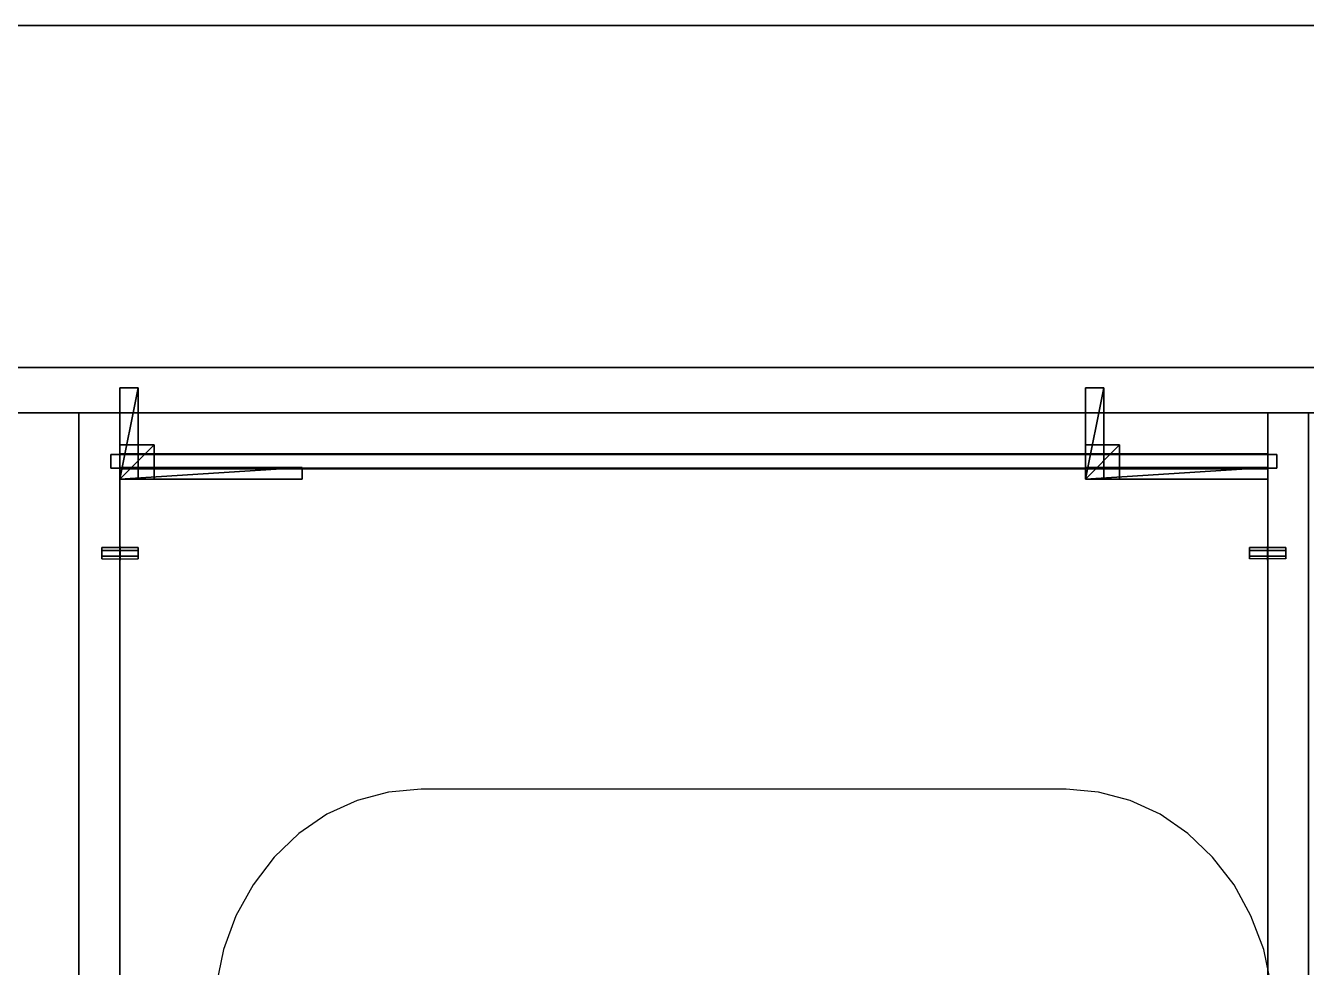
# Model space of a CAD drawing. Extents: x 0 to 4068, y -4475 to 0.
# Drawn here: x 1034 to 1596, y -413 to 0 of the extents above; entities that cross this region are included whole.
import ezdxf

# ---------------------------------------------------------------- set-up
doc = ezdxf.new("R2010")
doc.units = 0
for name, color, linetype in [('LAYER0', 7, 'CONTINUOUS'), ('LAYER11', 7, 'CONTINUOUS'), ('LAYER12', 7, 'CONTINUOUS'), ('LAYER14', 7, 'CONTINUOUS'), ('LAYER15', 7, 'CONTINUOUS'), ('LAYER17', 7, 'CONTINUOUS'), ('LAYER18', 45, 'CONTINUOUS'), ('LAYER19', 45, 'CONTINUOUS'), ('LAYER20', 45, 'CONTINUOUS'), ('LAYER21', 45, 'CONTINUOUS'), ('LAYER22', 45, 'CONTINUOUS'), ('LAYER220', 19, 'CONTINUOUS'), ('LAYER23', 45, 'CONTINUOUS'), ('LAYER24', 2, 'CONTINUOUS'), ('LAYER25', 37, 'CONTINUOUS'), ('LAYER26', 37, 'CONTINUOUS'), ('LAYER27', 37, 'CONTINUOUS'), ('LAYER28', 37, 'CONTINUOUS'), ('LAYER29', 37, 'CONTINUOUS'), ('LAYER3', 7, 'CONTINUOUS'), ('LAYER30', 37, 'CONTINUOUS'), ('LAYER31', 45, 'CONTINUOUS'), ('LAYER32', 45, 'CONTINUOUS'), ('LAYER34', 45, 'CONTINUOUS'), ('LAYER35', 45, 'CONTINUOUS'), ('LAYER36', 45, 'CONTINUOUS'), ('LAYER37', 45, 'CONTINUOUS'), ('LAYER38', 45, 'CONTINUOUS'), ('LAYER39', 45, 'CONTINUOUS'), ('LAYER40', 45, 'CONTINUOUS'), ('LAYER41', 45, 'CONTINUOUS'), ('LAYER42', 45, 'CONTINUOUS'), ('LAYER43', 45, 'CONTINUOUS'), ('LAYER44', 45, 'CONTINUOUS'), ('LAYER46', 45, 'CONTINUOUS'), ('LAYER47', 45, 'CONTINUOUS'), ('LAYER48', 45, 'CONTINUOUS'), ('LAYER49', 45, 'CONTINUOUS'), ('LAYER5', 7, 'CONTINUOUS'), ('LAYER50', 45, 'CONTINUOUS'), ('LAYER52', 45, 'CONTINUOUS'), ('LAYER53', 45, 'CONTINUOUS'), ('LAYER54', 45, 'CONTINUOUS'), ('LAYER55', 254, 'CONTINUOUS'), ('LAYER6', 7, 'CONTINUOUS'), ('LAYER7', 7, 'CONTINUOUS'), ('LAYER9', 7, 'CONTINUOUS')]:
    doc.layers.add(name, color=color, linetype=linetype)

msp = doc.modelspace()

# ---------------------------------------------------------------- linework, layer by layer
at = {"layer": 'LAYER0', "invisible_edges": 1}
for points in [[(4068, 0), (0, -4475), (0, 0), (4068, 0)], [(0, -4475), (4068, 0), (4068, -4475), (0, -4475)]]:
    msp.add_3dface(points, dxfattribs=at)
at = {"layer": 'LAYER11', "invisible_edges": 1}
for points in [[(383, -150, 2415), (2303, 0, 2415), (233, 0, 2415), (383, -150, 2415)], [(2303, 0, 2415), (383, -150, 2415), (2153, -150, 2415), (2303, 0, 2415)]]:
    msp.add_3dface(points, dxfattribs=at)
at = {"layer": 'LAYER12'}
for points, invisible_edges in [([(1192.88, -336.41, 873), (383, -150, 873), (2153, -150, 873), (1192.88, -336.41, 873)], 5), ([(1179.16, -340.1, 873), (383, -150, 873), (1192.88, -336.41, 873), (1179.16, -340.1, 873)], 3), ([(1165.91, -346.17, 873), (383, -150, 873), (1179.16, -340.1, 873), (1165.91, -346.17, 873)], 3), ([(383, -150, 873), (1165.91, -346.17, 873), (383, -793, 873), (383, -150, 873)], 3), ([(403, -170, 927), (383, -150, 927), (2153, -150, 927), (403, -170, 927)], 5), ([(403, -170, 927), (2153, -150, 927), (2133, -170, 927), (403, -170, 927)], 3), ([(1192.88, -336.41, 873), (2153, -150, 873), (1207.31, -335.09, 873), (1192.88, -336.41, 873)], 3), ([(1207.31, -335.09, 873), (2153, -150, 873), (1490.46, -335.09, 873), (1207.31, -335.09, 873)], 3), ([(1490.46, -335.09, 873), (2153, -150, 873), (1504.65, -336.41, 873), (1490.46, -335.09, 873)], 3), ([(1504.65, -336.41, 873), (2153, -150, 873), (1518.61, -340.1, 873), (1504.65, -336.41, 873)], 3), ([(1518.61, -340.1, 873), (2153, -150, 873), (1531.85, -346.17, 873), (1518.61, -340.1, 873)], 3), ([(1531.85, -346.17, 873), (2153, -150, 873), (1543.92, -354.62, 873), (1531.85, -346.17, 873)], 3), ([(1543.92, -354.62, 873), (2153, -150, 873), (1554.8, -364.92, 873), (1543.92, -354.62, 873)], 3), ([(1554.8, -364.92, 873), (2153, -150, 873), (1564.26, -377.06, 873), (1554.8, -364.92, 873)], 3), ([(1564.26, -377.06, 873), (2153, -150, 873), (1571.59, -390.78, 873), (1564.26, -377.06, 873)], 3), ([(1571.59, -390.78, 873), (2153, -150, 873), (1577.27, -405.57, 873), (1571.59, -390.78, 873)], 3), ([(1577.27, -405.57, 873), (2153, -150, 873), (1580.58, -421.14, 873), (1577.27, -405.57, 873)], 3), ([(1580.58, -421.14, 873), (2153, -150, 873), (1581.76, -436.98, 873), (1580.58, -421.14, 873)], 3), ([(1581.76, -581.37, 873), (2153, -150, 873), (1627.02, -1329, 873), (1581.76, -581.37, 873)], 7), ([(1581.76, -436.98, 873), (2153, -150, 873), (1581.76, -581.37, 873), (1581.76, -436.98, 873)], 3), ([(2133, -170, 927), (403, -753, 927), (403, -170, 927), (2133, -170, 927)], 1), ([(403, -753, 927), (2133, -170, 927), (2133, -753, 927), (403, -753, 927)], 1), ([(383, -793, 873), (1165.91, -346.17, 873), (1153.61, -354.62, 873), (383, -793, 873)], 5), ([(383, -793, 873), (1153.61, -354.62, 873), (1142.73, -364.92, 873), (383, -793, 873)], 5), ([(383, -793, 873), (1142.73, -364.92, 873), (1133.5, -377.06, 873), (383, -793, 873)], 5), ([(383, -793, 873), (1133.5, -377.06, 873), (1125.94, -390.78, 873), (383, -793, 873)], 5), ([(383, -793, 873), (1125.94, -390.78, 873), (1120.49, -405.57, 873), (383, -793, 873)], 5), ([(383, -793, 873), (1120.49, -405.57, 873), (1117.18, -421.14, 873), (383, -793, 873)], 5)]:
    msp.add_3dface(points, dxfattribs=dict(at, invisible_edges=invisible_edges))
at = {"layer": 'LAYER14', "invisible_edges": 1}
for points in [[(383, -150, 927), (2153, -150, 873), (383, -150, 873), (383, -150, 927)], [(2153, -150, 873), (383, -150, 927), (2153, -150, 927), (2153, -150, 873)], [(383, -150, 1007), (2153, -150, 927), (383, -150, 927), (383, -150, 1007)], [(2153, -150, 927), (383, -150, 1007), (2153, -150, 1007), (2153, -150, 927)]]:
    msp.add_3dface(points, dxfattribs=at)
at = {"layer": 'LAYER15', "invisible_edges": 1}
for points in [[(403, -170, 947), (2133, -170, 927), (403, -170, 927), (403, -170, 947)], [(2133, -170, 927), (403, -170, 947), (2133, -170, 947), (2133, -170, 927)]]:
    msp.add_3dface(points, dxfattribs=at)
at = {"layer": 'LAYER17'}
for points, invisible_edges in [([(383, -150, 927), (403, -170, 927), (2153, -150, 927), (383, -150, 927)], 3), ([(383, -150, 1007), (403, -170, 1007), (2153, -150, 1007), (383, -150, 1007)], 3), ([(2153, -150, 927), (403, -170, 927), (2133, -170, 927), (2153, -150, 927)], 5), ([(2153, -150, 1007), (403, -170, 1007), (2133, -170, 1007), (2153, -150, 1007)], 5), ([(2133, -753, 947), (403, -170, 947), (403, -753, 947), (2133, -753, 947)], 1), ([(403, -170, 947), (2133, -753, 947), (2133, -170, 947), (403, -170, 947)], 1)]:
    msp.add_3dface(points, dxfattribs=dict(at, invisible_edges=invisible_edges))
at = {"layer": 'LAYER18', "invisible_edges": 1}
for points in [[(1075, -170, 752.5), (1579, -170, 872.5), (1579, -170, 752.5), (1075, -170, 752.5)], [(1579, -170, 872.5), (1075, -170, 752.5), (1075, -170, 872.5), (1579, -170, 872.5)]]:
    msp.add_3dface(points, dxfattribs=at)
at = {"layer": 'LAYER19', "invisible_edges": 1}
for points in [[(1579, -188, 752.5), (1579, -170, 872.5), (1579, -188, 872.5), (1579, -188, 752.5)], [(1579, -170, 872.5), (1579, -188, 752.5), (1579, -170, 752.5), (1579, -170, 872.5)]]:
    msp.add_3dface(points, dxfattribs=at)
at = {"layer": 'LAYER20', "invisible_edges": 1}
for points in [[(1075, -188, 872.5), (1579, -170, 872.5), (1075, -170, 872.5), (1075, -188, 872.5)], [(1579, -170, 872.5), (1075, -188, 872.5), (1579, -188, 872.5), (1579, -170, 872.5)]]:
    msp.add_3dface(points, dxfattribs=at)
at = {"layer": 'LAYER21', "invisible_edges": 1}
for points in [[(1075, -170, 752.5), (1075, -188, 872.5), (1075, -170, 872.5), (1075, -170, 752.5)], [(1075, -188, 872.5), (1075, -170, 752.5), (1075, -188, 752.5), (1075, -188, 872.5)]]:
    msp.add_3dface(points, dxfattribs=at)
at = {"layer": 'LAYER22', "invisible_edges": 1}
for points in [[(1579, -188, 752.5), (1075, -170, 752.5), (1579, -170, 752.5), (1579, -188, 752.5)], [(1075, -170, 752.5), (1579, -188, 752.5), (1075, -188, 752.5), (1075, -170, 752.5)]]:
    msp.add_3dface(points, dxfattribs=at)
at = {"layer": 'LAYER220', "invisible_edges": 1}
for points in [[(2133, -170, 1007), (403, -170, 927), (2133, -170, 927), (2133, -170, 1007)], [(403, -170, 927), (2133, -170, 1007), (403, -170, 1007), (403, -170, 927)]]:
    msp.add_3dface(points, dxfattribs=at)
at = {"layer": 'LAYER23', "invisible_edges": 1}
for points in [[(1075, -188, 872.5), (1579, -188, 752.5), (1579, -188, 872.5), (1075, -188, 872.5)], [(1579, -188, 752.5), (1075, -188, 872.5), (1075, -188, 752.5), (1579, -188, 752.5)]]:
    msp.add_3dface(points, dxfattribs=at)
at = {"layer": 'LAYER24'}
for points in [[(1083, -199, 832), (1083, -159, 832), (1075, -199, 832), (1083, -199, 832)], [(1075, -199, 832), (1083, -159, 832), (1075, -159, 832), (1075, -199, 832)], [(1075, -199, 832), (1075, -159, 832), (1075, -199, 824), (1075, -199, 832)], [(1075, -199, 824), (1075, -159, 832), (1075, -159, 824), (1075, -199, 824)], [(1083, -199, 824), (1075, -199, 824), (1083, -159, 824), (1083, -199, 824)], [(1083, -159, 824), (1075, -199, 824), (1075, -159, 824), (1083, -159, 824)], [(1083, -159, 824), (1075, -159, 824), (1083, -159, 832), (1083, -159, 824)], [(1083, -159, 832), (1075, -159, 824), (1075, -159, 832), (1083, -159, 832)], [(1083, -199, 824), (1083, -159, 824), (1083, -199, 832), (1083, -199, 824)], [(1083, -199, 832), (1083, -159, 824), (1083, -159, 832), (1083, -199, 832)], [(1507, -199, 832), (1507, -159, 832), (1499, -199, 832), (1507, -199, 832)], [(1499, -199, 832), (1507, -159, 832), (1499, -159, 832), (1499, -199, 832)], [(1499, -199, 832), (1499, -159, 832), (1499, -199, 824), (1499, -199, 832)], [(1499, -199, 824), (1499, -159, 832), (1499, -159, 824), (1499, -199, 824)], [(1507, -199, 824), (1499, -199, 824), (1507, -159, 824), (1507, -199, 824)], [(1507, -159, 824), (1499, -199, 824), (1499, -159, 824), (1507, -159, 824)], [(1507, -159, 824), (1499, -159, 824), (1507, -159, 832), (1507, -159, 824)], [(1507, -159, 832), (1499, -159, 824), (1499, -159, 832), (1507, -159, 832)], [(1507, -199, 824), (1507, -159, 824), (1507, -199, 832), (1507, -199, 824)], [(1507, -199, 832), (1507, -159, 824), (1507, -159, 832), (1507, -199, 832)], [(1090, -199, 832), (1090, -184, 832), (1075, -199, 832), (1090, -199, 832)], [(1075, -199, 832), (1090, -184, 832), (1075, -184, 832), (1075, -199, 832)], [(1075, -199, 832), (1075, -184, 832), (1075, -199, 817), (1075, -199, 832)], [(1075, -199, 817), (1075, -184, 832), (1075, -184, 817), (1075, -199, 817)], [(1090, -199, 817), (1075, -199, 817), (1090, -184, 817), (1090, -199, 817)], [(1090, -184, 817), (1075, -199, 817), (1075, -184, 817), (1090, -184, 817)], [(1090, -184, 817), (1075, -184, 817), (1090, -184, 832), (1090, -184, 817)], [(1090, -184, 832), (1075, -184, 817), (1075, -184, 832), (1090, -184, 832)], [(1090, -199, 832), (1090, -184, 832), (1075, -199, 832), (1090, -199, 832)], [(1075, -199, 832), (1090, -184, 832), (1075, -184, 832), (1075, -199, 832)], [(1075, -199, 832), (1075, -184, 832), (1075, -199, 817), (1075, -199, 832)], [(1075, -199, 817), (1075, -184, 832), (1075, -184, 817), (1075, -199, 817)], [(1090, -199, 817), (1075, -199, 817), (1090, -184, 817), (1090, -199, 817)], [(1090, -184, 817), (1075, -199, 817), (1075, -184, 817), (1090, -184, 817)], [(1090, -184, 817), (1075, -184, 817), (1090, -184, 832), (1090, -184, 817)], [(1090, -184, 832), (1075, -184, 817), (1075, -184, 832), (1090, -184, 832)], [(1090, -199, 832), (1090, -184, 832), (1075, -199, 832), (1090, -199, 832)], [(1075, -199, 832), (1090, -184, 832), (1075, -184, 832), (1075, -199, 832)], [(1075, -199, 832), (1075, -184, 832), (1075, -199, 817), (1075, -199, 832)], [(1075, -199, 817), (1075, -184, 832), (1075, -184, 817), (1075, -199, 817)], [(1090, -199, 817), (1075, -199, 817), (1090, -184, 817), (1090, -199, 817)], [(1090, -184, 817), (1075, -199, 817), (1075, -184, 817), (1090, -184, 817)], [(1090, -184, 817), (1075, -184, 817), (1090, -184, 832), (1090, -184, 817)], [(1090, -184, 832), (1075, -184, 817), (1075, -184, 832), (1090, -184, 832)], [(1090, -199, 832), (1090, -184, 832), (1075, -199, 832), (1090, -199, 832)], [(1075, -199, 832), (1090, -184, 832), (1075, -184, 832), (1075, -199, 832)], [(1075, -199, 832), (1075, -184, 832), (1075, -199, 817), (1075, -199, 832)], [(1075, -199, 817), (1075, -184, 832), (1075, -184, 817), (1075, -199, 817)], [(1090, -199, 817), (1075, -199, 817), (1090, -184, 817), (1090, -199, 817)], [(1090, -184, 817), (1075, -199, 817), (1075, -184, 817), (1090, -184, 817)], [(1090, -184, 817), (1075, -184, 817), (1090, -184, 832), (1090, -184, 817)], [(1090, -184, 832), (1075, -184, 817), (1075, -184, 832), (1090, -184, 832)], [(1090, -199, 817), (1090, -184, 817), (1090, -199, 832), (1090, -199, 817)], [(1090, -199, 832), (1090, -184, 817), (1090, -184, 832), (1090, -199, 832)], [(1090, -199, 817), (1090, -184, 817), (1090, -199, 832), (1090, -199, 817)], [(1090, -199, 832), (1090, -184, 817), (1090, -184, 832), (1090, -199, 832)], [(1090, -199, 817), (1090, -184, 817), (1090, -199, 832), (1090, -199, 817)], [(1090, -199, 832), (1090, -184, 817), (1090, -184, 832), (1090, -199, 832)], [(1090, -199, 817), (1090, -184, 817), (1090, -199, 832), (1090, -199, 817)], [(1090, -199, 832), (1090, -184, 817), (1090, -184, 832), (1090, -199, 832)], [(1514, -199, 832), (1514, -184, 832), (1499, -199, 832), (1514, -199, 832)], [(1499, -199, 832), (1514, -184, 832), (1499, -184, 832), (1499, -199, 832)], [(1499, -199, 832), (1499, -184, 832), (1499, -199, 817), (1499, -199, 832)], [(1499, -199, 817), (1499, -184, 832), (1499, -184, 817), (1499, -199, 817)], [(1514, -199, 817), (1499, -199, 817), (1514, -184, 817), (1514, -199, 817)], [(1514, -184, 817), (1499, -199, 817), (1499, -184, 817), (1514, -184, 817)], [(1514, -184, 817), (1499, -184, 817), (1514, -184, 832), (1514, -184, 817)], [(1514, -184, 832), (1499, -184, 817), (1499, -184, 832), (1514, -184, 832)], [(1514, -199, 832), (1514, -184, 832), (1499, -199, 832), (1514, -199, 832)], [(1499, -199, 832), (1514, -184, 832), (1499, -184, 832), (1499, -199, 832)], [(1499, -199, 832), (1499, -184, 832), (1499, -199, 817), (1499, -199, 832)], [(1499, -199, 817), (1499, -184, 832), (1499, -184, 817), (1499, -199, 817)], [(1514, -199, 817), (1499, -199, 817), (1514, -184, 817), (1514, -199, 817)], [(1514, -184, 817), (1499, -199, 817), (1499, -184, 817), (1514, -184, 817)], [(1514, -184, 817), (1499, -184, 817), (1514, -184, 832), (1514, -184, 817)], [(1514, -184, 832), (1499, -184, 817), (1499, -184, 832), (1514, -184, 832)], [(1514, -199, 832), (1514, -184, 832), (1499, -199, 832), (1514, -199, 832)], [(1499, -199, 832), (1514, -184, 832), (1499, -184, 832), (1499, -199, 832)], [(1499, -199, 832), (1499, -184, 832), (1499, -199, 817), (1499, -199, 832)], [(1499, -199, 817), (1499, -184, 832), (1499, -184, 817), (1499, -199, 817)], [(1514, -199, 817), (1499, -199, 817), (1514, -184, 817), (1514, -199, 817)], [(1514, -184, 817), (1499, -199, 817), (1499, -184, 817), (1514, -184, 817)], [(1514, -184, 817), (1499, -184, 817), (1514, -184, 832), (1514, -184, 817)], [(1514, -184, 832), (1499, -184, 817), (1499, -184, 832), (1514, -184, 832)], [(1514, -199, 832), (1514, -184, 832), (1499, -199, 832), (1514, -199, 832)], [(1499, -199, 832), (1514, -184, 832), (1499, -184, 832), (1499, -199, 832)], [(1499, -199, 832), (1499, -184, 832), (1499, -199, 817), (1499, -199, 832)], [(1499, -199, 817), (1499, -184, 832), (1499, -184, 817), (1499, -199, 817)], [(1514, -199, 817), (1499, -199, 817), (1514, -184, 817), (1514, -199, 817)], [(1514, -184, 817), (1499, -199, 817), (1499, -184, 817), (1514, -184, 817)], [(1514, -184, 817), (1499, -184, 817), (1514, -184, 832), (1514, -184, 817)], [(1514, -184, 832), (1499, -184, 817), (1499, -184, 832), (1514, -184, 832)], [(1514, -199, 817), (1514, -184, 817), (1514, -199, 832), (1514, -199, 817)], [(1514, -199, 832), (1514, -184, 817), (1514, -184, 832), (1514, -199, 832)], [(1514, -199, 817), (1514, -184, 817), (1514, -199, 832), (1514, -199, 817)], [(1514, -199, 832), (1514, -184, 817), (1514, -184, 832), (1514, -199, 832)], [(1514, -199, 817), (1514, -184, 817), (1514, -199, 832), (1514, -199, 817)], [(1514, -199, 832), (1514, -184, 817), (1514, -184, 832), (1514, -199, 832)], [(1514, -199, 817), (1514, -184, 817), (1514, -199, 832), (1514, -199, 817)], [(1514, -199, 832), (1514, -184, 817), (1514, -184, 832), (1514, -199, 832)], [(1155, -199, 832), (1155, -194, 832), (1075, -199, 832), (1155, -199, 832)], [(1075, -199, 832), (1155, -194, 832), (1075, -194, 832), (1075, -199, 832)], [(1075, -199, 832), (1075, -194, 832), (1075, -199, 809), (1075, -199, 832)], [(1075, -199, 809), (1075, -194, 832), (1075, -194, 809), (1075, -199, 809)], [(1155, -199, 809), (1075, -199, 809), (1155, -194, 809), (1155, -199, 809)], [(1155, -194, 809), (1075, -199, 809), (1075, -194, 809), (1155, -194, 809)], [(1155, -194, 809), (1075, -194, 809), (1155, -194, 832), (1155, -194, 809)], [(1155, -194, 832), (1075, -194, 809), (1075, -194, 832), (1155, -194, 832)], [(1155, -199, 832), (1155, -194, 832), (1075, -199, 832), (1155, -199, 832)], [(1075, -199, 832), (1155, -194, 832), (1075, -194, 832), (1075, -199, 832)], [(1075, -199, 832), (1075, -194, 832), (1075, -199, 816), (1075, -199, 832)], [(1075, -199, 816), (1075, -194, 832), (1075, -194, 816), (1075, -199, 816)], [(1155, -199, 816), (1075, -199, 816), (1155, -194, 816), (1155, -199, 816)], [(1155, -194, 816), (1075, -199, 816), (1075, -194, 816), (1155, -194, 816)], [(1155, -194, 816), (1075, -194, 816), (1155, -194, 832), (1155, -194, 816)], [(1155, -194, 832), (1075, -194, 816), (1075, -194, 832), (1155, -194, 832)], [(1155, -199, 809), (1155, -194, 809), (1155, -199, 832), (1155, -199, 809)], [(1155, -199, 832), (1155, -194, 809), (1155, -194, 832), (1155, -199, 832)], [(1155, -199, 816), (1155, -194, 816), (1155, -199, 832), (1155, -199, 816)], [(1155, -199, 832), (1155, -194, 816), (1155, -194, 832), (1155, -199, 832)], [(1579, -199, 832), (1579, -194, 832), (1499, -199, 832), (1579, -199, 832)], [(1499, -199, 832), (1579, -194, 832), (1499, -194, 832), (1499, -199, 832)], [(1499, -199, 832), (1499, -194, 832), (1499, -199, 809), (1499, -199, 832)], [(1499, -199, 809), (1499, -194, 832), (1499, -194, 809), (1499, -199, 809)], [(1579, -199, 809), (1499, -199, 809), (1579, -194, 809), (1579, -199, 809)], [(1579, -194, 809), (1499, -199, 809), (1499, -194, 809), (1579, -194, 809)], [(1579, -194, 809), (1499, -194, 809), (1579, -194, 832), (1579, -194, 809)], [(1579, -194, 832), (1499, -194, 809), (1499, -194, 832), (1579, -194, 832)], [(1579, -199, 832), (1579, -194, 832), (1499, -199, 832), (1579, -199, 832)], [(1499, -199, 832), (1579, -194, 832), (1499, -194, 832), (1499, -199, 832)], [(1499, -199, 832), (1499, -194, 832), (1499, -199, 816), (1499, -199, 832)], [(1499, -199, 816), (1499, -194, 832), (1499, -194, 816), (1499, -199, 816)], [(1579, -199, 816), (1499, -199, 816), (1579, -194, 816), (1579, -199, 816)], [(1579, -194, 816), (1499, -199, 816), (1499, -194, 816), (1579, -194, 816)], [(1579, -194, 816), (1499, -194, 816), (1579, -194, 832), (1579, -194, 816)], [(1579, -194, 832), (1499, -194, 816), (1499, -194, 832), (1579, -194, 832)], [(1579, -199, 809), (1579, -194, 809), (1579, -199, 832), (1579, -199, 809)], [(1579, -199, 832), (1579, -194, 809), (1579, -194, 832), (1579, -199, 832)], [(1579, -199, 816), (1579, -194, 816), (1579, -199, 832), (1579, -199, 816)], [(1579, -199, 832), (1579, -194, 816), (1579, -194, 832), (1579, -199, 832)], [(1155, -199, 832), (1075, -199, 832), (1155, -199, 809), (1155, -199, 832)], [(1155, -199, 809), (1075, -199, 832), (1075, -199, 809), (1155, -199, 809)], [(1090, -199, 832), (1075, -199, 832), (1090, -199, 817), (1090, -199, 832)], [(1090, -199, 817), (1075, -199, 832), (1075, -199, 817), (1090, -199, 817)], [(1090, -199, 832), (1075, -199, 832), (1090, -199, 817), (1090, -199, 832)], [(1090, -199, 817), (1075, -199, 832), (1075, -199, 817), (1090, -199, 817)], [(1090, -199, 832), (1075, -199, 832), (1090, -199, 817), (1090, -199, 832)], [(1090, -199, 817), (1075, -199, 832), (1075, -199, 817), (1090, -199, 817)], [(1090, -199, 832), (1075, -199, 832), (1090, -199, 817), (1090, -199, 832)], [(1090, -199, 817), (1075, -199, 832), (1075, -199, 817), (1090, -199, 817)], [(1083, -199, 832), (1075, -199, 832), (1083, -199, 824), (1083, -199, 832)], [(1083, -199, 824), (1075, -199, 832), (1075, -199, 824), (1083, -199, 824)], [(1155, -199, 832), (1075, -199, 832), (1155, -199, 816), (1155, -199, 832)], [(1155, -199, 816), (1075, -199, 832), (1075, -199, 816), (1155, -199, 816)], [(1579, -199, 832), (1499, -199, 832), (1579, -199, 809), (1579, -199, 832)], [(1579, -199, 809), (1499, -199, 832), (1499, -199, 809), (1579, -199, 809)], [(1514, -199, 832), (1499, -199, 832), (1514, -199, 817), (1514, -199, 832)], [(1514, -199, 817), (1499, -199, 832), (1499, -199, 817), (1514, -199, 817)], [(1514, -199, 832), (1499, -199, 832), (1514, -199, 817), (1514, -199, 832)], [(1514, -199, 817), (1499, -199, 832), (1499, -199, 817), (1514, -199, 817)], [(1514, -199, 832), (1499, -199, 832), (1514, -199, 817), (1514, -199, 832)], [(1514, -199, 817), (1499, -199, 832), (1499, -199, 817), (1514, -199, 817)], [(1514, -199, 832), (1499, -199, 832), (1514, -199, 817), (1514, -199, 832)], [(1514, -199, 817), (1499, -199, 832), (1499, -199, 817), (1514, -199, 817)], [(1507, -199, 832), (1499, -199, 832), (1507, -199, 824), (1507, -199, 832)], [(1507, -199, 824), (1499, -199, 832), (1499, -199, 824), (1507, -199, 824)], [(1579, -199, 832), (1499, -199, 832), (1579, -199, 816), (1579, -199, 832)], [(1579, -199, 816), (1499, -199, 832), (1499, -199, 816), (1579, -199, 816)]]:
    msp.add_3dface(points, dxfattribs=at)
at = {"layer": 'LAYER25', "invisible_edges": 1}
for points in [[(1075, -199, 809), (1155, -199, 832), (1075, -199, 832), (1075, -199, 809)], [(1155, -199, 832), (1075, -199, 809), (1155, -199, 809), (1155, -199, 832)], [(1499, -199, 809), (1579, -199, 832), (1499, -199, 832), (1499, -199, 809)], [(1579, -199, 832), (1499, -199, 809), (1579, -199, 809), (1579, -199, 832)]]:
    msp.add_3dface(points, dxfattribs=at)
at = {"layer": 'LAYER26', "invisible_edges": 1}
for points in [[(1075, -194, 832), (1155, -199, 832), (1155, -194, 832), (1075, -194, 832)], [(1155, -199, 832), (1075, -194, 832), (1075, -199, 832), (1155, -199, 832)], [(1499, -194, 832), (1579, -199, 832), (1579, -194, 832), (1499, -194, 832)], [(1579, -199, 832), (1499, -194, 832), (1499, -199, 832), (1579, -199, 832)]]:
    msp.add_3dface(points, dxfattribs=at)
at = {"layer": 'LAYER27', "invisible_edges": 1}
for points in [[(1155, -194, 809), (1155, -199, 832), (1155, -199, 809), (1155, -194, 809)], [(1155, -199, 832), (1155, -194, 809), (1155, -194, 832), (1155, -199, 832)], [(1579, -194, 809), (1579, -199, 832), (1579, -199, 809), (1579, -194, 809)], [(1579, -199, 832), (1579, -194, 809), (1579, -194, 832), (1579, -199, 832)]]:
    msp.add_3dface(points, dxfattribs=at)
at = {"layer": 'LAYER28', "invisible_edges": 1}
for points in [[(1075, -199, 809), (1155, -194, 809), (1155, -199, 809), (1075, -199, 809)], [(1155, -194, 809), (1075, -199, 809), (1075, -194, 809), (1155, -194, 809)], [(1499, -199, 809), (1579, -194, 809), (1579, -199, 809), (1499, -199, 809)], [(1579, -194, 809), (1499, -199, 809), (1499, -194, 809), (1579, -194, 809)]]:
    msp.add_3dface(points, dxfattribs=at)
at = {"layer": 'LAYER29', "invisible_edges": 1}
for points in [[(1075, -194, 832), (1075, -199, 809), (1075, -199, 832), (1075, -194, 832)], [(1075, -199, 809), (1075, -194, 832), (1075, -194, 809), (1075, -199, 809)], [(1499, -194, 832), (1499, -199, 809), (1499, -199, 832), (1499, -194, 832)], [(1499, -199, 809), (1499, -194, 832), (1499, -194, 809), (1499, -199, 809)]]:
    msp.add_3dface(points, dxfattribs=at)
at = {"layer": 'LAYER3', "invisible_edges": 1}
for points in [[(0, 0, 5), (4068, 0), (0, 0), (0, 0, 5)], [(4068, 0), (0, 0, 5), (4068, 0, 5), (4068, 0)]]:
    msp.add_3dface(points, dxfattribs=at)
at = {"layer": 'LAYER30', "invisible_edges": 1}
for points in [[(1155, -194, 809), (1075, -194, 832), (1155, -194, 832), (1155, -194, 809)], [(1075, -194, 832), (1155, -194, 809), (1075, -194, 809), (1075, -194, 832)], [(1579, -194, 809), (1499, -194, 832), (1579, -194, 832), (1579, -194, 809)], [(1499, -194, 832), (1579, -194, 809), (1499, -194, 809), (1499, -194, 832)]]:
    msp.add_3dface(points, dxfattribs=at)
at = {"layer": 'LAYER31', "invisible_edges": 1}
for points in [[(1579, -170, 154), (1075, -783, 154), (1075, -170, 154), (1579, -170, 154)], [(1075, -783, 154), (1579, -170, 154), (1579, -783, 154), (1075, -783, 154)]]:
    msp.add_3dface(points, dxfattribs=at)
at = {"layer": 'LAYER32', "invisible_edges": 1}
for points in [[(1075, -170, 172), (1075, -783, 154), (1075, -783, 172), (1075, -170, 172)], [(1075, -783, 154), (1075, -170, 172), (1075, -170, 154), (1075, -783, 154)]]:
    msp.add_3dface(points, dxfattribs=at)
at = {"layer": 'LAYER34', "invisible_edges": 1}
for points in [[(1579, -170, 154), (1579, -783, 172), (1579, -783, 154), (1579, -170, 154)], [(1579, -783, 172), (1579, -170, 154), (1579, -170, 172), (1579, -783, 172)]]:
    msp.add_3dface(points, dxfattribs=at)
at = {"layer": 'LAYER35', "invisible_edges": 1}
for points in [[(1075, -170, 172), (1579, -170, 154), (1075, -170, 154), (1075, -170, 172)], [(1579, -170, 154), (1075, -170, 172), (1579, -170, 172), (1579, -170, 154)]]:
    msp.add_3dface(points, dxfattribs=at)
at = {"layer": 'LAYER36', "invisible_edges": 1}
for points in [[(1579, -783, 172), (1075, -170, 172), (1075, -783, 172), (1579, -783, 172)], [(1075, -170, 172), (1579, -783, 172), (1579, -170, 172), (1075, -170, 172)]]:
    msp.add_3dface(points, dxfattribs=at)
at = {"layer": 'LAYER37', "invisible_edges": 1}
for points in [[(1071, -188.3, 168), (1583, -188.3, 872.5), (1583, -188.3, 168), (1071, -188.3, 168)], [(1583, -188.3, 872.5), (1071, -188.3, 168), (1071, -188.3, 872.5), (1583, -188.3, 872.5)]]:
    msp.add_3dface(points, dxfattribs=at)
at = {"layer": 'LAYER38', "invisible_edges": 1}
for points in [[(1583, -194.3, 168), (1583, -188.3, 872.5), (1583, -194.3, 872.5), (1583, -194.3, 168)], [(1583, -188.3, 872.5), (1583, -194.3, 168), (1583, -188.3, 168), (1583, -188.3, 872.5)]]:
    msp.add_3dface(points, dxfattribs=at)
at = {"layer": 'LAYER39', "invisible_edges": 1}
for points in [[(1071, -194.3, 872.5), (1583, -188.3, 872.5), (1071, -188.3, 872.5), (1071, -194.3, 872.5)], [(1583, -188.3, 872.5), (1071, -194.3, 872.5), (1583, -194.3, 872.5), (1583, -188.3, 872.5)]]:
    msp.add_3dface(points, dxfattribs=at)
at = {"layer": 'LAYER40', "invisible_edges": 1}
for points in [[(1071, -188.3, 168), (1071, -194.3, 872.5), (1071, -188.3, 872.5), (1071, -188.3, 168)], [(1071, -194.3, 872.5), (1071, -188.3, 168), (1071, -194.3, 168), (1071, -194.3, 872.5)]]:
    msp.add_3dface(points, dxfattribs=at)
at = {"layer": 'LAYER41', "invisible_edges": 1}
for points in [[(1583, -194.3, 168), (1071, -188.3, 168), (1583, -188.3, 168), (1583, -194.3, 168)], [(1071, -188.3, 168), (1583, -194.3, 168), (1071, -194.3, 168), (1071, -188.3, 168)]]:
    msp.add_3dface(points, dxfattribs=at)
at = {"layer": 'LAYER42', "invisible_edges": 1}
for points in [[(1071, -194.3, 872.5), (1583, -194.3, 168), (1583, -194.3, 872.5), (1071, -194.3, 872.5)], [(1583, -194.3, 168), (1071, -194.3, 872.5), (1071, -194.3, 168), (1583, -194.3, 168)]]:
    msp.add_3dface(points, dxfattribs=at)
at = {"layer": 'LAYER43', "invisible_edges": 1}
for points in [[(1075, -170, 873), (1075, -783, 153), (1075, -170, 153), (1075, -170, 873)], [(1075, -783, 153), (1075, -170, 873), (1075, -783, 873), (1075, -783, 153)], [(1579, -170, 153), (1579, -783, 873), (1579, -170, 873), (1579, -170, 153)], [(1579, -783, 873), (1579, -170, 153), (1579, -783, 153), (1579, -783, 873)]]:
    msp.add_3dface(points, dxfattribs=at)
at = {"layer": 'LAYER44', "invisible_edges": 1}
for points in [[(1057, -170, 153), (1075, -783, 153), (1057, -783, 153), (1057, -170, 153)], [(1075, -783, 153), (1057, -170, 153), (1075, -170, 153), (1075, -783, 153)], [(1579, -170, 153), (1597, -783, 153), (1579, -783, 153), (1579, -170, 153)], [(1597, -783, 153), (1579, -170, 153), (1597, -170, 153), (1597, -783, 153)]]:
    msp.add_3dface(points, dxfattribs=at)
at = {"layer": 'LAYER46', "invisible_edges": 1}
for points in [[(1075, -170, 873), (1057, -783, 873), (1075, -783, 873), (1075, -170, 873)], [(1057, -783, 873), (1075, -170, 873), (1057, -170, 873), (1057, -783, 873)], [(1597, -170, 873), (1579, -783, 873), (1597, -783, 873), (1597, -170, 873)], [(1579, -783, 873), (1597, -170, 873), (1579, -170, 873), (1579, -783, 873)]]:
    msp.add_3dface(points, dxfattribs=at)
at = {"layer": 'LAYER47', "invisible_edges": 1}
for points in [[(1057, -170, 153), (1075, -170, 873), (1075, -170, 153), (1057, -170, 153)], [(1075, -170, 873), (1057, -170, 153), (1057, -170, 873), (1075, -170, 873)], [(1597, -170, 873), (1579, -170, 153), (1579, -170, 873), (1597, -170, 873)], [(1579, -170, 153), (1597, -170, 873), (1597, -170, 153), (1579, -170, 153)]]:
    msp.add_3dface(points, dxfattribs=at)
at = {"layer": 'LAYER48', "invisible_edges": 1}
for points in [[(1057, -783, 873), (1057, -170, 153), (1057, -783, 153), (1057, -783, 873)], [(1057, -170, 153), (1057, -783, 873), (1057, -170, 873), (1057, -170, 153)]]:
    msp.add_3dface(points, dxfattribs=at)
at = {"layer": 'LAYER49', "invisible_edges": 1}
for points in [[(1579, -194.6, 504), (1075, -763, 504), (1075, -194.6, 504), (1579, -194.6, 504)], [(1075, -763, 504), (1579, -194.6, 504), (1579, -763, 504), (1075, -763, 504)]]:
    msp.add_3dface(points, dxfattribs=at)
at = {"layer": 'LAYER5', "invisible_edges": 1}
for points in [[(4068, -4475, 5), (0, 0, 5), (0, -4475, 5), (4068, -4475, 5)], [(0, 0, 5), (4068, -4475, 5), (4068, 0, 5), (0, 0, 5)]]:
    msp.add_3dface(points, dxfattribs=at)
at = {"layer": 'LAYER50', "invisible_edges": 1}
for points in [[(1075, -194.6, 522), (1075, -763, 504), (1075, -763, 522), (1075, -194.6, 522)], [(1075, -763, 504), (1075, -194.6, 522), (1075, -194.6, 504), (1075, -763, 504)]]:
    msp.add_3dface(points, dxfattribs=at)
at = {"layer": 'LAYER52', "invisible_edges": 1}
for points in [[(1579, -194.6, 504), (1579, -763, 522), (1579, -763, 504), (1579, -194.6, 504)], [(1579, -763, 522), (1579, -194.6, 504), (1579, -194.6, 522), (1579, -763, 522)]]:
    msp.add_3dface(points, dxfattribs=at)
at = {"layer": 'LAYER53', "invisible_edges": 1}
for points in [[(1075, -194.6, 522), (1579, -194.6, 504), (1075, -194.6, 504), (1075, -194.6, 522)], [(1579, -194.6, 504), (1075, -194.6, 522), (1579, -194.6, 522), (1579, -194.6, 504)]]:
    msp.add_3dface(points, dxfattribs=at)
at = {"layer": 'LAYER54', "invisible_edges": 1}
for points in [[(1579, -763, 522), (1075, -194.6, 522), (1075, -763, 522), (1579, -763, 522)], [(1075, -194.6, 522), (1579, -763, 522), (1579, -194.6, 522), (1075, -194.6, 522)]]:
    msp.add_3dface(points, dxfattribs=at)
at = {"layer": 'LAYER55'}
for points in [[(1067, -234.1, 501.5), (1067, -229.1, 501.5), (1067, -230.35, 503.665), (1067, -232.85, 503.665)], [(1067, -234.1, 501.5), (1067, -232.85, 499.335), (1067, -230.35, 499.335), (1067, -229.1, 501.5)], [(1074.95, -228.6, 501.5), (1074.95, -234.6, 501.5), (1074.95, -233.1, 504.098), (1074.95, -230.1, 504.098)], [(1074.95, -228.6, 501.5), (1074.95, -234.6, 501.5), (1074.95, -233.1, 498.902), (1074.95, -230.1, 498.902)], [(1075.05, -228.6, 501.5), (1075.05, -234.6, 501.5), (1075.05, -233.1, 504.098), (1075.05, -230.1, 504.098)], [(1075.05, -228.6, 501.5), (1075.05, -234.6, 501.5), (1075.05, -233.1, 498.902), (1075.05, -230.1, 498.902)], [(1083, -234.1, 501.5), (1083, -229.1, 501.5), (1083, -230.35, 503.665), (1083, -232.85, 503.665)], [(1083, -234.1, 501.5), (1083, -232.85, 499.335), (1083, -230.35, 499.335), (1083, -229.1, 501.5)], [(1571, -234.1, 501.5), (1571, -229.1, 501.5), (1571, -230.35, 503.665), (1571, -232.85, 503.665)], [(1571, -234.1, 501.5), (1571, -232.85, 499.335), (1571, -230.35, 499.335), (1571, -229.1, 501.5)], [(1578.95, -228.6, 501.5), (1578.95, -234.6, 501.5), (1578.95, -233.1, 504.098), (1578.95, -230.1, 504.098)], [(1578.95, -228.6, 501.5), (1578.95, -234.6, 501.5), (1578.95, -233.1, 498.902), (1578.95, -230.1, 498.902)], [(1579.05, -228.6, 501.5), (1579.05, -234.6, 501.5), (1579.05, -233.1, 504.098), (1579.05, -230.1, 504.098)], [(1579.05, -228.6, 501.5), (1579.05, -234.6, 501.5), (1579.05, -233.1, 498.902), (1579.05, -230.1, 498.902)], [(1587, -234.1, 501.5), (1587, -229.1, 501.5), (1587, -230.35, 503.665), (1587, -232.85, 503.665)], [(1587, -234.1, 501.5), (1587, -232.85, 499.335), (1587, -230.35, 499.335), (1587, -229.1, 501.5)]]:
    msp.add_3dface(points, dxfattribs=at)
at = {"layer": 'LAYER6', "invisible_edges": 1}
for points in [[(2303, 0, 5), (383, -150, 5), (233, 0, 5), (2303, 0, 5)], [(383, -150, 5), (2303, 0, 5), (2153, -150, 5), (383, -150, 5)]]:
    msp.add_3dface(points, dxfattribs=at)
at = {"layer": 'LAYER7', "invisible_edges": 3}
for points in [[(383, -150, 2415), (891, -150, 2196), (2153, -150, 2415), (383, -150, 2415)], [(891, -150, 1102), (383, -150, 5), (2029, -150, 1102), (891, -150, 1102)], [(2153, -150, 5), (2029, -150, 1102), (383, -150, 5), (2153, -150, 5)], [(2029, -150, 2196), (2153, -150, 2415), (891, -150, 2196), (2029, -150, 2196)]]:
    msp.add_3dface(points, dxfattribs=at)
at = {"layer": 'LAYER9', "invisible_edges": 3}
for points in [[(2303, 0, 2415), (2029, 0, 2196), (233, 0, 2415), (2303, 0, 2415)], [(891, 0, 2196), (233, 0, 2415), (2029, 0, 2196), (891, 0, 2196)], [(233, 0, 5), (891, 0, 1102), (2303, 0, 5), (233, 0, 5)], [(2029, 0, 1102), (2303, 0, 5), (891, 0, 1102), (2029, 0, 1102)]]:
    msp.add_3dface(points, dxfattribs=at)

# ---------------------------------------------------------------- meshes
at = {"layer": 'LAYER55'}
mesh = msp.add_polymesh((2, 6), dxfattribs=dict(at, n_close=True))
for k, corner in enumerate([(1083, -234.1, 501.5), (1083, -232.85, 503.665), (1083, -230.35, 503.665), (1083, -229.1, 501.5), (1083, -230.35, 499.335), (1083, -232.85, 499.335), (1067, -234.1, 501.5), (1067, -232.85, 503.665), (1067, -230.35, 503.665), (1067, -229.1, 501.5), (1067, -230.35, 499.335), (1067, -232.85, 499.335)]):
    mesh.set_mesh_vertex(divmod(k, 6), corner)
mesh = msp.add_polymesh((2, 6), dxfattribs=dict(at, n_close=True))
for k, corner in enumerate([(1075.05, -234.6, 501.5), (1075.05, -233.1, 504.098), (1075.05, -230.1, 504.098), (1075.05, -228.6, 501.5), (1075.05, -230.1, 498.902), (1075.05, -233.1, 498.902), (1074.95, -234.6, 501.5), (1074.95, -233.1, 504.098), (1074.95, -230.1, 504.098), (1074.95, -228.6, 501.5), (1074.95, -230.1, 498.902), (1074.95, -233.1, 498.902)]):
    mesh.set_mesh_vertex(divmod(k, 6), corner)
mesh = msp.add_polymesh((2, 6), dxfattribs=dict(at, n_close=True))
for k, corner in enumerate([(1571, -234.1, 501.5), (1571, -232.85, 503.665), (1571, -230.35, 503.665), (1571, -229.1, 501.5), (1571, -230.35, 499.335), (1571, -232.85, 499.335), (1587, -234.1, 501.5), (1587, -232.85, 503.665), (1587, -230.35, 503.665), (1587, -229.1, 501.5), (1587, -230.35, 499.335), (1587, -232.85, 499.335)]):
    mesh.set_mesh_vertex(divmod(k, 6), corner)
mesh = msp.add_polymesh((2, 6), dxfattribs=dict(at, n_close=True))
for k, corner in enumerate([(1578.95, -234.6, 501.5), (1578.95, -233.1, 504.098), (1578.95, -230.1, 504.098), (1578.95, -228.6, 501.5), (1578.95, -230.1, 498.902), (1578.95, -233.1, 498.902), (1579.05, -234.6, 501.5), (1579.05, -233.1, 504.098), (1579.05, -230.1, 504.098), (1579.05, -228.6, 501.5), (1579.05, -230.1, 498.902), (1579.05, -233.1, 498.902)]):
    mesh.set_mesh_vertex(divmod(k, 6), corner)

doc.saveas('drawing.dxf')
